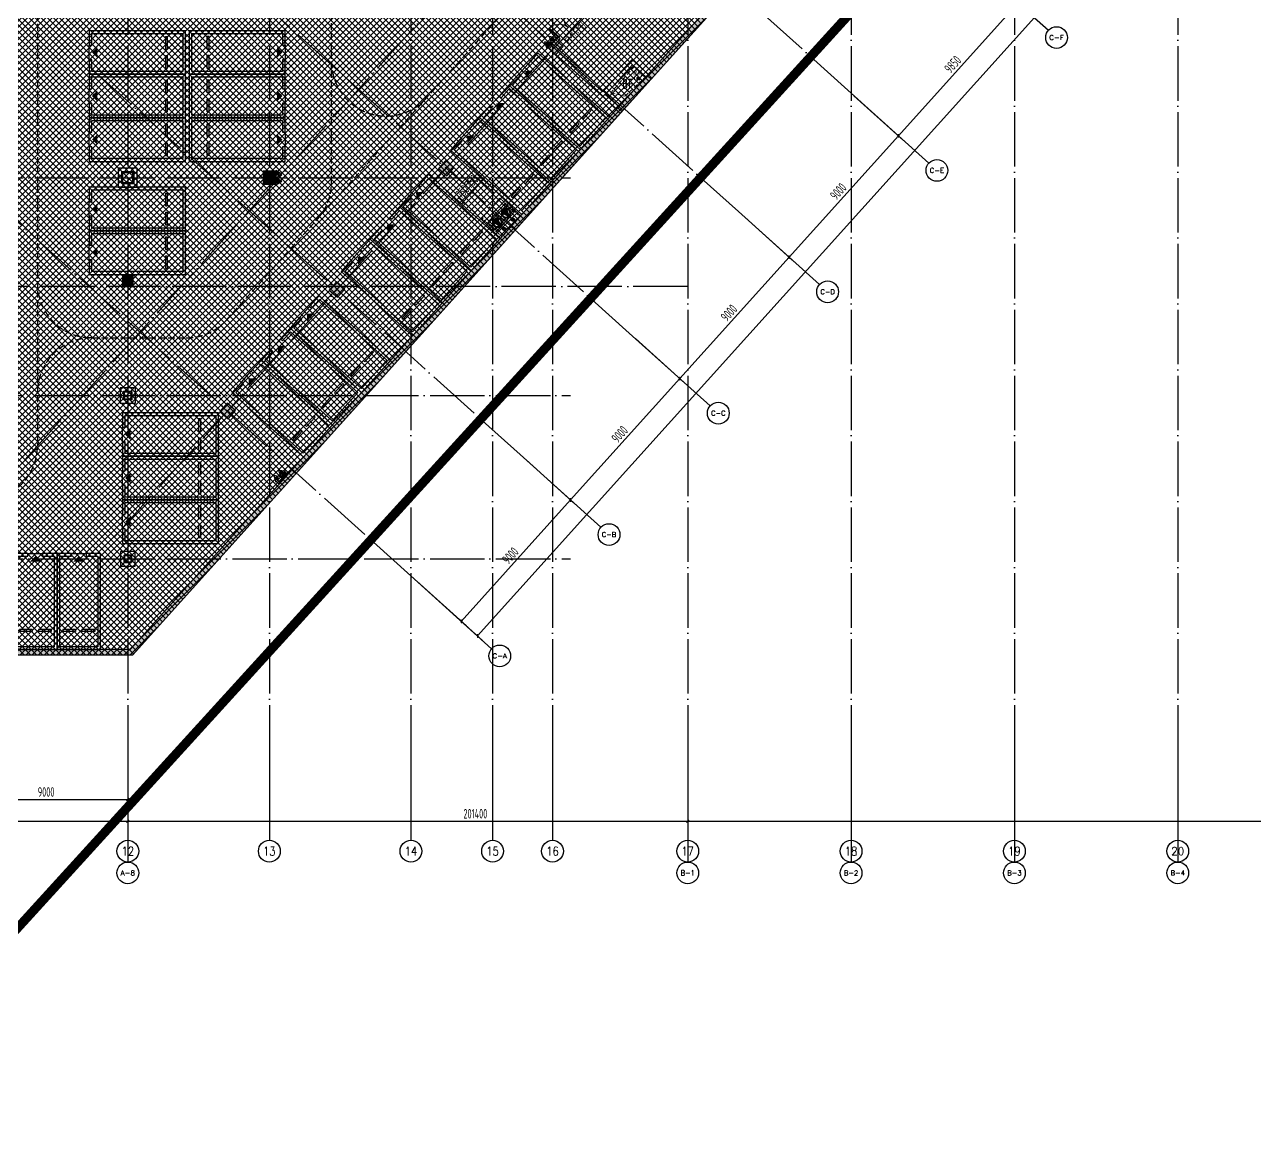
# Model space of a CAD drawing. Extents: x -473190 to 2138458, y -81875 to 2633646.
# Drawn here: x -1384 to 66375, y -78178 to -16754 of the extents above; entities that cross this region are included whole.
import ezdxf
from ezdxf.enums import TextEntityAlignment as Align

# ---------------------------------------------------------------- set-up
doc = ezdxf.new("R2010")
doc.units = 0
doc.header["$LTSCALE"] = 1000
for name, pattern in [('__DASH', [0.35, 0.25, -0.1]), ('ACAD_ISO05W100', [34, 24, -3, 0.5, -3, 0.5, -3]), ('DASH', [0.35, 0.25, -0.1]), ('DOTE', [2.42, 2, -0.2, 0.02, -0.2]), ('排水', [1.1, 1, -0.1])]:
    doc.linetypes.add(name, pattern=pattern)
for name, color, linetype in [('00-停车位', 67, 'Continuous'), ('A-COLUMN', 2, 'Continuous'), ('A-REDLINE', 1, 'ACAD_ISO05W100'), ('A-ROOM_NAME', 23, 'Continuous'), ('A-WALL', 2, 'Continuous'), ('AXIS', 3, 'Continuous'), ('AXIS_TEXT', 7, 'Continuous'), ('DOOR_FIRE', 4, 'Continuous'), ('DOOR_FIRE_TEXT', 7, 'Continuous'), ('DOTE', 1, 'DOTE'), ('PUB_DIM', 3, 'Continuous'), ('PUB_HATCH', 8, 'Continuous'), ('SPACE', 7, 'Continuous'), ('W-EQUIP_消火栓', 7, 'Continuous'), ('W-EQUIP_灭火器', 7, 'Continuous'), ('排水', 4, 'Continuous'), ('索引线', 252, 'Continuous'), ('车行线', 4, 'Continuous'), ('集水坑', 4, 'Continuous'), ('雨棚投影', 147, 'Continuous')]:
    doc.layers.add(name, color=color, linetype=linetype)
for name, color, linetype, lineweight in [('GPS-污水', 2, '排水', 40), ('HOLE', 52, 'Continuous', 15), ('钢柱', 51, 'Continuous', 35)]:
    doc.layers.add(name, color=color, linetype=linetype, lineweight=lineweight)
doc.styles.add('8B2_01', font='simhei.ttf', dxfattribs={"width": 0.8})
doc.styles.add('_TCH_AXIS', font='COMPLEX', dxfattribs={"bigfont": 'GBCBIG'})
doc.styles.add('_TCH_DIM_T3', font='tssdeng.shx', dxfattribs={"width": 0.564706, "bigfont": '@@@tssdchn.shx'})
doc.styles.add('_TCH_SPACE', font='SIMPLEX', dxfattribs={"height": 5, "bigfont": 'GBCBIG'})
doc.styles.add('_TCH_WINDOW', font='tssdeng.shx', dxfattribs={"width": 0.8, "height": 3.5, "bigfont": 'tssdchn.shx'})
doc.styles.add('COMPLEX', font='COMPLEX.shx', dxfattribs={"width": 0.65})
doc.styles.get("Standard").update_dxf_attribs({"font": 'gbenor.shx', "bigfont": 'gbcbig.shx'})
doc.dimstyles.new('_TCH_ARCH&&150', dxfattribs={"dimtxt": 525, "dimasz": 150, "dimexe": 375, "dimexo": 450, "dimgap": 150, "dimtad": 1, "dimdec": 0, "dimzin": 0, "dimdsep": 46, "dimtxsty": '_TCH_DIM_T3', "dimblk": 'ARCHTICK', "dimcen": 0.09, "dimclrt": 7, "dimazin": 2, "dimtfac": 1, "dimtdec": 0, "dimtix": 1, "dimtmove": 2, "dimatfit": 3, "dimfxl": 0, "dimtolj": 1, "dimtzin": 0, "dimarcsym": 0})

# ---------------------------------------------------------------- blocks, each defined once
blk = doc.blocks.new('车位2400x5300')
at = {"layer": '00-停车位', "color": 251}
for p, q in [((-875, -1000), (-175, -1000)), ((-875, -1100), (-875, -1000)), ((-875, -1100), (-175, -1100)), ((-175, -1100), (-175, -1000)), ((175, -1000), (875, -1000)), ((175, -1100), (175, -1000)), ((175, -1100), (875, -1100)), ((875, -1100), (875, -1000)), ((400, -5300), (-400, -5300))]:
    blk.add_line(p, q, dxfattribs=at)
blk.add_lwpolyline([(400, -5150), (400, -5300), (1200, -5300), (1200, 0), (-1200, 0), (-1200, -5300), (-400, -5300), (-400, -5150), (-1050, -5150), (-1050, -150), (1050, -150), (1050, -5150), (400, -5150)], dxfattribs=at)
blk.add_lwpolyline([(0, -5150, 0, 600, 0), (0, -4850, 600, 600, 0)], format="xyseb", dxfattribs=at)
blk = doc.blocks.new('A$C796A13F6')
at = {"layer": '车行线', "linetype": '__DASH', "ltscale": 1.5}
blk.add_lwpolyline([(-53075, -184056), (-53075, -3000)], dxfattribs=at)
for points in [[(-66275, -192613), (-61078, -192613, 0.212557), (-58849, -191620), (-37421, -167821, 0.185339), (-36650, -165814), (-36650, -73088)], [(-69275, -122288), (-69275, -198550, -0.414214), (-72275, -201550), (-98700, -201550)], [(-53075, -177392), (-53075, -177392, 0.687281), (-47846, -179399), (-47846, -179399)], [(-53075, -184056), (-53075, -184056, -0.185339), (-53846, -186063), (-53846, -186063)], [(-66275, -192613, -0.414214), (-69275, -189613)], [(-66275, -192613, 0.414214), (-69275, -195613)]]:
    blk.add_lwpolyline(points, format="xyb", dxfattribs=at)
blk = doc.blocks.new('$SB01_1')
h = blk.add_hatch(color=256)
h.dxf.hatch_style = 1
h.paths.add_polyline_path([(-0.38, -0.32), (0.5, 0), (-0.38, 0.32)])
h.paths.add_polyline_path([(0, 0), (0, 0), (0, 0), (0, 0)], flags=24)
h.paths.add_polyline_path([(0, 0), (0, 0), (0, 0), (0, 0)], flags=24)
h.paths.add_polyline_path([(0, 0), (0, 0), (0, 0), (0, 0)], flags=24)
for p, q in [((0.5, 0), (-0.38, 0.32)), ((-0.38, 0.32), (-0.38, -0.32)), ((0.5, 0), (-0.38, -0.32))]:
    blk.add_line(p, q)
blk.add_circle((0, 0), 0.5)
at = {"flags": 1}
for tag in ['UNIT', 'WHAT', 'SPEC']:
    blk.add_attdef(tag, (0, 0), '', height=0.001, dxfattribs=at)
blk = doc.blocks.new('人防集水坑')
at = {"layer": 'GPS-污水', "linetype": '排水'}
for p, q in [((307486, 701151), (307284, 701151)), ((307486, 700451), (307284, 700451))]:
    blk.add_line(p, q, dxfattribs=at)
for centre in [(307561, 701151), (307561, 700451)]:
    blk.add_circle(centre, 75, dxfattribs=at)
at = {"layer": '集水坑', "linetype": 'DASH', "ltscale": 0.5}
blk.add_lwpolyline([(306241, 700051), (306241, 701551), (307741, 701551), (307741, 700051)], close=True, dxfattribs=at)
at = {"layer": '集水坑', "linetype": 'Continuous', "ltscale": 0.5}
for points in [[(306641, 701501), (306641, 700801), (307341, 700801), (307341, 701501)], [(306641, 700801), (306641, 700101), (307341, 700101), (307341, 700801)]]:
    blk.add_lwpolyline(points, close=True, dxfattribs=at)
at = {"layer": '集水坑', "linetype": 'DASH', "ltscale": 0.5}
for points in [[(307341, 700801), (307237, 701397), (306641, 701501)], [(307347, 700101), (307243, 700697), (306647, 700801)]]:
    blk.add_lwpolyline(points, dxfattribs=at)
at = {"layer": 'GPS-污水', "linetype": '排水', "xscale": -480.0000000000002, "yscale": 480.0000000000002, "zscale": 480.0000000000002, "rotation": 176.2535374729293}
for p in [(307045, 701164, 0), (307045, 700464, 0)]:
    blk.add_blockref('$SB01_1', p, dxfattribs=at)
blk = doc.blocks.new('_ArchTick')
at = {"color": 0, "linetype": 'ByBlock', "const_width": 0.4}
blk.add_lwpolyline([(-0.5, -0.5), (0.5, 0.5)], dxfattribs=at)
blk = doc.blocks.new('*D5277')
at = {"layer": 'Defpoints', "color": 0, "transparency": 16777216}
for p in [(113273, -212637), (113783, -214106), (114285, -213548)]:
    blk.add_point(p, dxfattribs=at)
at = {"layer": 'PUB_DIM', "color": 0, "lineweight": -2, "transparency": 16777216}
for p, q in [((112771, -213194), (113273, -212637)), ((113951, -213247), (112995, -212386)), ((113273, -212637), (113374, -212525)), ((113449, -213804), (112493, -212943)), ((112771, -213194), (112671, -213306))]:
    blk.add_line(p, q, dxfattribs=at)
at = {"layer": 'PUB_DIM', "color": 0, "lineweight": -2, "transparency": 16777216, "xscale": 150, "yscale": 150, "zscale": 150}
for p, rotation in [((113273, -212637), 227.999999990804), ((112771, -213194), 47.99999999080407)]:
    blk.add_blockref('_ArchTick', p, dxfattribs=dict(at, rotation=rotation))
at = {"layer": 'PUB_DIM', "color": 7, "transparency": 16777216, "insert": (112716, -212640), "char_height": 525, "attachment_point": 5, "rotation": 48, "style": '_TCH_DIM_T3'}
blk.add_mtext('\\A1;750', dxfattribs=at)
blk = doc.blocks.new('*D5278')
at = {"layer": 'Defpoints', "color": 0, "transparency": 16777216}
for p in [(112771, -213194), (113783, -214106), (113282, -214663)]:
    blk.add_point(p, dxfattribs=at)
at = {"layer": 'PUB_DIM', "color": 0, "lineweight": -2, "transparency": 16777216}
for p, q in [((112270, -213752), (112771, -213194)), ((113449, -213804), (112493, -212943)), ((112771, -213194), (112872, -213083)), ((112947, -214362), (111991, -213501)), ((112270, -213752), (112169, -213863))]:
    blk.add_line(p, q, dxfattribs=at)
at = {"layer": 'PUB_DIM', "color": 0, "lineweight": -2, "transparency": 16777216, "xscale": 150, "yscale": 150, "zscale": 150}
for p, rotation in [((112771, -213194), 227.9999999908029), ((112270, -213752), 47.99999999080295)]:
    blk.add_blockref('_ArchTick', p, dxfattribs=dict(at, rotation=rotation))
at = {"layer": 'PUB_DIM', "color": 7, "transparency": 16777216, "insert": (112214, -213197), "char_height": 525, "attachment_point": 5, "rotation": 48, "style": '_TCH_DIM_T3'}
blk.add_mtext('\\A1;750', dxfattribs=at)
blk = doc.blocks.new('A$C00330F2E')
at = {"layer": 'A-COLUMN'}
for p, q in [((58975, -179800), (57925, -179800)), ((57925, -179800), (57925, -180850)), ((58975, -180850), (58975, -179800)), ((57925, -180850), (58975, -180850)), ((58875, -191900), (58025, -191900)), ((58025, -191900), (58025, -192750)), ((58875, -192750), (58875, -191900)), ((58025, -192750), (58875, -192750)), ((58850, -200925), (58050, -200925)), ((58050, -200925), (58050, -201725)), ((58850, -201725), (58850, -200925)), ((58050, -201725), (58850, -201725))]:
    blk.add_line(p, q, dxfattribs=at)
at = {"layer": '钢柱', "color": 4, "lineweight": 35}
for points in [[(58775, -180000), (58125, -180000), (58125, -180650), (58775, -180650)], [(58735, -180610), (58165, -180610), (58165, -180040), (58735, -180040)], [(58675, -192100), (58225, -192100), (58225, -192550), (58675, -192550)], [(58645, -192520), (58255, -192520), (58255, -192130), (58645, -192130)], [(58650, -201125), (58250, -201125), (58250, -201525), (58650, -201525)], [(58630, -201505), (58270, -201505), (58270, -201145), (58630, -201145)]]:
    blk.add_lwpolyline(points, close=True, dxfattribs=at)
blk = doc.blocks.new('_AXISO')
blk.add_circle((0, 0), 0.5)
at = {"layer": 'AXIS_TEXT', "style": 'COMPLEX', "width": 1.041667}
blk.add_attdef('A', text='', height=0.56, dxfattribs=at).set_placement((-0.25, -0.28), (0.25, -0.28), align=Align.FIT)
blk = doc.blocks.new('*D5364')
at = {"layer": 'AXIS', "color": 0, "lineweight": -2, "transparency": 16777216}
for p, q in [((-251940, -214215), (-251940, -219090)), ((-198340, -214215), (-198340, -219090)), ((-251940, -218715), (-198340, -218715))]:
    blk.add_line(p, q, dxfattribs=at)
at = {"layer": 'Defpoints', "color": 0, "transparency": 16777216}
for p in [(-251940, -213765), (-198340, -213765), (-198340, -218715)]:
    blk.add_point(p, dxfattribs=at)
at = {"layer": 'AXIS', "color": 0, "lineweight": -2, "transparency": 16777216, "xscale": 150, "yscale": 150, "zscale": 150, "rotation": 180}
blk.add_blockref('_ArchTick', (-251940, -218715), dxfattribs=at)
at = {"layer": 'AXIS', "color": 0, "lineweight": -2, "transparency": 16777216, "xscale": 150, "yscale": 150, "zscale": 150}
blk.add_blockref('_ArchTick', (-198340, -218715), dxfattribs=at)
at = {"layer": 'AXIS', "color": 7, "transparency": 16777216, "insert": (-225140, -218303), "char_height": 525, "attachment_point": 5, "style": '_TCH_DIM_T3'}
blk.add_mtext('\\A1;53600', dxfattribs=at)
blk = doc.blocks.new('*D5375')
at = {"layer": 'AXIS', "color": 0, "lineweight": -2, "transparency": 16777216}
for p, q in [((-207340, -214215), (-207340, -217890)), ((-198340, -214215), (-198340, -217890)), ((-207340, -217515), (-198340, -217515))]:
    blk.add_line(p, q, dxfattribs=at)
at = {"layer": 'Defpoints', "color": 0, "transparency": 16777216}
for p in [(-207340, -213765), (-198340, -213765), (-198340, -217515)]:
    blk.add_point(p, dxfattribs=at)
at = {"layer": 'AXIS', "color": 0, "lineweight": -2, "transparency": 16777216, "xscale": 150, "yscale": 150, "zscale": 150, "rotation": 180}
blk.add_blockref('_ArchTick', (-207340, -217515), dxfattribs=at)
at = {"layer": 'AXIS', "color": 0, "lineweight": -2, "transparency": 16777216, "xscale": 150, "yscale": 150, "zscale": 150}
blk.add_blockref('_ArchTick', (-198340, -217515), dxfattribs=at)
at = {"layer": 'AXIS', "color": 7, "transparency": 16777216, "insert": (-202840, -217103), "char_height": 525, "attachment_point": 5, "style": '_TCH_DIM_T3'}
blk.add_mtext('\\A1;9000', dxfattribs=at)
blk = doc.blocks.new('*D5388')
at = {"layer": 'AXIS', "color": 0, "lineweight": -2, "transparency": 16777216}
for p, q in [((-167490, -214215), (-167490, -219090)), ((-78490, -214215), (-78490, -219090)), ((-167490, -218715), (-78490, -218715))]:
    blk.add_line(p, q, dxfattribs=at)
at = {"layer": 'Defpoints', "color": 0, "transparency": 16777216}
for p in [(-167490, -213765), (-78490, -213765), (-78490, -218715)]:
    blk.add_point(p, dxfattribs=at)
at = {"layer": 'AXIS', "color": 0, "lineweight": -2, "transparency": 16777216, "xscale": 150, "yscale": 150, "zscale": 150, "rotation": 180}
blk.add_blockref('_ArchTick', (-167490, -218715), dxfattribs=at)
at = {"layer": 'AXIS', "color": 0, "lineweight": -2, "transparency": 16777216, "xscale": 150, "yscale": 150, "zscale": 150}
blk.add_blockref('_ArchTick', (-78490, -218715), dxfattribs=at)
at = {"layer": 'AXIS', "color": 7, "transparency": 16777216, "insert": (-122990, -218303), "char_height": 525, "attachment_point": 5, "style": '_TCH_DIM_T3'}
blk.add_mtext('\\A1;89000', dxfattribs=at)
blk = doc.blocks.new('*D5408')
at = {"layer": 'AXIS', "color": 0, "lineweight": -2, "transparency": 16777216}
for p, q in [((-279890, -214215), (-279890, -219090)), ((-78490, -214215), (-78490, -219090)), ((-279890, -218715), (-78490, -218715))]:
    blk.add_line(p, q, dxfattribs=at)
at = {"layer": 'Defpoints', "color": 0, "transparency": 16777216}
for p in [(-279890, -213765), (-78490, -213765), (-78490, -218715)]:
    blk.add_point(p, dxfattribs=at)
at = {"layer": 'AXIS', "color": 0, "lineweight": -2, "transparency": 16777216, "xscale": 150, "yscale": 150, "zscale": 150, "rotation": 180}
blk.add_blockref('_ArchTick', (-279890, -218715), dxfattribs=at)
at = {"layer": 'AXIS', "color": 0, "lineweight": -2, "transparency": 16777216, "xscale": 150, "yscale": 150, "zscale": 150}
blk.add_blockref('_ArchTick', (-78490, -218715), dxfattribs=at)
at = {"layer": 'AXIS', "color": 7, "transparency": 16777216, "insert": (-179190, -218303), "char_height": 525, "attachment_point": 5, "style": '_TCH_DIM_T3'}
blk.add_mtext('\\A1;201400', dxfattribs=at)
blk = doc.blocks.new('*D5435')
at = {"layer": 'AXIS', "color": 0, "lineweight": -2, "transparency": 16777216}
for p, q in [((-92922, -106099), (-89299, -109361)), ((-179074, -208505), (-89577, -109110)), ((-182418, -205494), (-178795, -208756))]:
    blk.add_line(p, q, dxfattribs=at)
at = {"layer": 'Defpoints', "color": 0, "transparency": 16777216}
for p in [(-93256, -105798), (-89577, -109110), (-182752, -205193)]:
    blk.add_point(p, dxfattribs=at)
at = {"layer": 'AXIS', "color": 0, "lineweight": -2, "transparency": 16777216, "xscale": 150, "yscale": 150, "zscale": 150}
for p, rotation in [((-89577, -109110), 47.99999999999579), ((-179074, -208505), 227.9999999999958)]:
    blk.add_blockref('_ArchTick', p, dxfattribs=dict(at, rotation=rotation))
at = {"layer": 'AXIS', "color": 7, "transparency": 16777216, "insert": (-134632, -158532), "char_height": 525, "attachment_point": 5, "rotation": 48, "style": '_TCH_DIM_T3'}
blk.add_mtext('\\A1;133750', dxfattribs=at)
blk = doc.blocks.new('*D5436')
at = {"layer": 'AXIS', "color": 0, "lineweight": -2, "transparency": 16777216}
for p, q in [((-176396, -198806), (-173665, -201265)), ((-179965, -207702), (-173943, -201014)), ((-182418, -205494), (-179687, -207953))]:
    blk.add_line(p, q, dxfattribs=at)
at = {"layer": 'Defpoints', "color": 0, "transparency": 16777216}
for p in [(-176730, -198505), (-173943, -201014), (-182752, -205193)]:
    blk.add_point(p, dxfattribs=at)
at = {"layer": 'AXIS', "color": 0, "lineweight": -2, "transparency": 16777216, "xscale": 150, "yscale": 150, "zscale": 150}
for p, rotation in [((-173943, -201014), 47.99999999999573), ((-179965, -207702), 227.9999999999958)]:
    blk.add_blockref('_ArchTick', p, dxfattribs=dict(at, rotation=rotation))
at = {"layer": 'AXIS', "color": 7, "transparency": 16777216, "insert": (-177261, -204082), "char_height": 525, "attachment_point": 5, "rotation": 48, "style": '_TCH_DIM_T3'}
blk.add_mtext('\\A1;9000', dxfattribs=at)
blk = doc.blocks.new('*D5437')
at = {"layer": 'AXIS', "color": 0, "lineweight": -2, "transparency": 16777216}
for p, q in [((-170373, -192118), (-167642, -194577)), ((-173943, -201014), (-167921, -194326)), ((-176396, -198806), (-173665, -201265))]:
    blk.add_line(p, q, dxfattribs=at)
at = {"layer": 'Defpoints', "color": 0, "transparency": 16777216}
for p in [(-170708, -191817), (-167921, -194326), (-176730, -198505)]:
    blk.add_point(p, dxfattribs=at)
at = {"layer": 'AXIS', "color": 0, "lineweight": -2, "transparency": 16777216, "xscale": 150, "yscale": 150, "zscale": 150}
for p, rotation in [((-167921, -194326), 47.99999999999585), ((-173943, -201014), 227.9999999999959)]:
    blk.add_blockref('_ArchTick', p, dxfattribs=dict(at, rotation=rotation))
at = {"layer": 'AXIS', "color": 7, "transparency": 16777216, "insert": (-171239, -197394), "char_height": 525, "attachment_point": 5, "rotation": 48, "style": '_TCH_DIM_T3'}
blk.add_mtext('\\A1;9000', dxfattribs=at)
blk = doc.blocks.new('*D5438')
at = {"layer": 'AXIS', "color": 0, "lineweight": -2, "transparency": 16777216}
for p, q in [((-164351, -185429), (-161620, -187888)), ((-167921, -194326), (-161899, -187638)), ((-170373, -192118), (-167642, -194577))]:
    blk.add_line(p, q, dxfattribs=at)
at = {"layer": 'Defpoints', "color": 0, "transparency": 16777216}
for p in [(-164686, -185128), (-161899, -187638), (-170708, -191817)]:
    blk.add_point(p, dxfattribs=at)
at = {"layer": 'AXIS', "color": 0, "lineweight": -2, "transparency": 16777216, "xscale": 150, "yscale": 150, "zscale": 150}
for p, rotation in [((-161899, -187638), 47.99999999999576), ((-167921, -194326), 227.9999999999958)]:
    blk.add_blockref('_ArchTick', p, dxfattribs=dict(at, rotation=rotation))
at = {"layer": 'AXIS', "color": 7, "transparency": 16777216, "insert": (-165217, -190706), "char_height": 525, "attachment_point": 5, "rotation": 48, "style": '_TCH_DIM_T3'}
blk.add_mtext('\\A1;9000', dxfattribs=at)
blk = doc.blocks.new('*D5439')
at = {"layer": 'AXIS', "color": 0, "lineweight": -2, "transparency": 16777216}
for p, q in [((-158329, -178741), (-155598, -181200)), ((-161899, -187638), (-155877, -180949)), ((-164351, -185429), (-161620, -187888))]:
    blk.add_line(p, q, dxfattribs=at)
at = {"layer": 'Defpoints', "color": 0, "transparency": 16777216}
for p in [(-158664, -178440), (-155877, -180949), (-164686, -185128)]:
    blk.add_point(p, dxfattribs=at)
at = {"layer": 'AXIS', "color": 0, "lineweight": -2, "transparency": 16777216, "xscale": 150, "yscale": 150, "zscale": 150}
for p, rotation in [((-155877, -180949), 47.99999999999585), ((-161899, -187638), 227.9999999999959)]:
    blk.add_blockref('_ArchTick', p, dxfattribs=dict(at, rotation=rotation))
at = {"layer": 'AXIS', "color": 7, "transparency": 16777216, "insert": (-159194, -184017), "char_height": 525, "attachment_point": 5, "rotation": 48, "style": '_TCH_DIM_T3'}
blk.add_mtext('\\A1;9000', dxfattribs=at)
blk = doc.blocks.new('*D5440')
at = {"layer": 'AXIS', "color": 0, "lineweight": -2, "transparency": 16777216}
for p, q in [((-151738, -171421), (-149007, -173880)), ((-155877, -180949), (-149286, -173629)), ((-158329, -178741), (-155598, -181200))]:
    blk.add_line(p, q, dxfattribs=at)
at = {"layer": 'Defpoints', "color": 0, "transparency": 16777216}
for p in [(-152073, -171120), (-149286, -173629), (-158664, -178440)]:
    blk.add_point(p, dxfattribs=at)
at = {"layer": 'AXIS', "color": 0, "lineweight": -2, "transparency": 16777216, "xscale": 150, "yscale": 150, "zscale": 150}
for p, rotation in [((-149286, -173629), 47.99999999999579), ((-155877, -180949), 227.9999999999958)]:
    blk.add_blockref('_ArchTick', p, dxfattribs=dict(at, rotation=rotation))
at = {"layer": 'AXIS', "color": 7, "transparency": 16777216, "insert": (-152888, -177013), "char_height": 525, "attachment_point": 5, "rotation": 48, "style": '_TCH_DIM_T3'}
blk.add_mtext('\\A1;9850', dxfattribs=at)
blk = doc.blocks.new('$TwtSys$00000434')
for p, q in [((-0.5, 0.5), (-0.5, -0.5)), ((-0.5, -0.5), (0.5, 0.5)), ((0.5, 0.5), (-0.5, 0.5)), ((0.5, -0.5), (0.5, 0.5)), ((-0.5, -0.5), (0.5, -0.5))]:
    blk.add_line(p, q)
blk.add_solid([(0.5, -0.5), (0.5, 0.5), (-0.5, -0.5)])
blk = doc.blocks.new('$TwtSys$00000546')
h = blk.add_hatch()
h.set_pattern_fill('ANSI31', color=256, scale=200, style=0)
h.set_pattern_definition([(45, (-38543.802, -6670.83), (-17.67767, 17.67767), [])])
h.paths.add_polyline_path([(-65, 174), (65, 174), (65, 44), (-65, 44)])
for points in [[(0, 344), (-198, 0), (198, 0)], [(-65, 174), (65, 174), (65, 44), (-65, 44)]]:
    blk.add_lwpolyline(points, close=True)
blk = doc.blocks.new('_FZH')
blk.add_lwpolyline([(-0.5, -0.5), (0.5, -0.5), (0.5, 0.5), (-0.5, 0.5)], close=True)
at = {"layer": 'PUB_HATCH'}
blk.add_solid([(-0.5, -0.5), (0.5, -0.5), (-0.5, 0.5), (0.5, 0.5)], dxfattribs=at)
blk = doc.blocks.new('zzzzzzzzzzzzzzzz')
at = {"layer": 'PUB_HATCH'}
for points in [[(19639, -344924), (19416, -344723), (15000, -349628), (15223, -349829)], [(15223, -349829), (15000, -349628), (13394, -351412), (13617, -351612)], [(13617, -351612), (13394, -351412), (-13482, -381260), (-13348, -381560)], [(-13348, -381560), (-13482, -381260), (-45209, -381260), (-45209, -381560)]]:
    blk.add_hatch(color=256, dxfattribs=at).paths.add_polyline_path(points)
at = {"layer": 'A-WALL'}
for p, q in [((19416, -344723), (15000, -349628)), ((19639, -344924), (15223, -349829)), ((15000, -349628), (13394, -351412)), ((15223, -349829), (15000, -349628)), ((15223, -349829), (13617, -351612)), ((13394, -351412), (-13482, -381260)), ((13617, -351612), (-13348, -381560)), ((13617, -351612), (13394, -351412)), ((-13482, -381260), (-45209, -381260)), ((-13348, -381560), (-45209, -381560))]:
    blk.add_line(p, q, dxfattribs=at)
blk.add_blockref('A$C00330F2E', (-72059, -174935))
at = {"layer": 'A-COLUMN'}
for p, xscale, yscale, zscale, rotation in [((9961, -348051), 600.0000000000256, 600.0000000000256, 600.0000000000256, 47.99999999999824), ((3939, -354740), 600.0000000000256, 600.0000000000256, 600.0000000000256, 47.99999999999824), ((-5809, -355260), 700, 700, 700, 90), ((-13609, -360960), 600, 600, 600, 90), ((-2083, -361428), 600.0000000000305, 600.0000000000305, 600.0000000000305, 47.99999999999772), ((-8106, -368116), 600.0000000000256, 600.0000000000256, 600.0000000000256, 47.99999999999824)]:
    blk.add_blockref('_FZH', p, dxfattribs=dict(at, xscale=xscale, yscale=yscale, zscale=zscale, rotation=rotation))
blk = doc.blocks.new('A$C11751E51')
at = {"layer": 'HOLE', "linetype": 'DASH'}
for points in [[(-35194.8, -49250.2), (-33789.6, -47689.6), (-34421.3, -47120.9), (-35726.1, -48570), (-35094.5, -49138.8)], [(-35726.1, -48570), (-34942.5, -48757.3), (-33789.6, -47689.6)]]:
    blk.add_lwpolyline(points, dxfattribs=at)
at = {"layer": 'SPACE', "style": '_TCH_SPACE'}
blk.add_text('房间', height=241.13, dxfattribs=at).set_placement((-34481.6, -47615.5))
at = {"layer": 'SPACE', "style": '_TCH_SPACE', "width": 0.705882}
blk.add_text('1.66', height=148.75, dxfattribs=at).set_placement((-34476.2, -47864.9))
blk = doc.blocks.new('ADFASDF')
h = blk.add_hatch()
h.set_pattern_fill('ANSI37', color=8, scale=150)
h.set_pattern_definition([(45, (0, 0), (-168.3798, 168.3798), []), (135, (0, 0), (-168.3798, -168.3798), [])])
h.paths.add_polyline_path([(521397, 239186), (521397, 224886), (539697, 224886), (539697, 169261), (524947, 169261), (524947, 171211), (527822, 171211), (527922, 176611), (501318, 176611), (501125, 109884), (530547, 109887), (530547, 107449), (538188, 100503), (536147, 98236), (540086, 94690), (517812, 69953), (517812, 59790), (482108, 20136), (405247, 20136), (405247, 26086), (391997, 40436), (391997, 64736), (399997, 64738), (399997, 239186), (409022, 239186)])
blk.add_lwpolyline([(501318, 176611), (501125, 109884), (530547, 109887), (530547, 107449), (538188, 100503), (536147, 98236), (540086, 94690), (517812, 69953), (517812, 59790), (482108, 20136), (405247, 20136), (405247, 26086), (391997, 40436), (391997, 64736), (399997, 64738), (399997, 239186)])
blk = doc.blocks.new('$DorLib2D$00000002')
for p, q in [((-0.5, 0), (-0.5, 0.4875)), ((-0.475, 0.4875), (-0.5, 0.4875)), ((-0.475, 0), (-0.475, 0.4875)), ((0.475, 0), (0.475, 0.4875)), ((0.475, 0.4875), (0.5, 0.4875)), ((0.5, 0), (0.5, 0.4875)), ((-0.5, 0), (-0.475, 0)), ((0.5, 0), (0.475, 0))]:
    blk.add_line(p, q)
at = {"lineweight": 13}
for centre, start, end in [((-0.4875, 0), 0, 88.53072), ((0.4875, 0), 91.46928, 180)]:
    blk.add_arc(centre, 0.4875, start, end, dxfattribs=at)
blk = doc.blocks.new('A$C3672542B')
at = {"layer": '排水', "color": 3, "linetype": 'DASH'}
for points in [[(114193.5, -211796.2, 0, 0, 0), (114246.2, -212801.6, 160, 0, 0), (114277.6, -213400.8, 0, 0, 0)], [(111529.7, -214754.7, 0, 0, 0), (112535, -214702, 160, 0, 0), (113134.2, -214670.6, 0, 0, 0)]]:
    blk.add_lwpolyline(points, format="xyseb", dxfattribs=at)
at = {"layer": '集水坑', "linetype": 'Continuous', "rotation": 317.9999999908049}
blk.add_blockref('人防集水坑', (-582725.2, -529986.7), dxfattribs=at)
at = {"layer": 'PUB_DIM'}
for p1, p2, picture, middle in [((113783.5, -214105.5), (114285.3, -213548.2), '*D5277', (112715.8, -212639.6)), ((113281.6, -214662.9), (113783.5, -214105.5), '*D5278', (112214, -213197))]:
    dim = blk.add_aligned_dim(p1=p1, p2=p2, distance=1361.8, dimstyle='_TCH_ARCH&&150', dxfattribs=at)
    dim.commit()
    dim.dimension.update_dxf_attribs({"geometry": picture, "text_midpoint": middle})
blk = doc.blocks.new('A$C4F5A101F')
at = {"layer": 'AXIS'}
for p, q in [((-152072.6, -171120.1), (-147613.7, -175134.8)), ((-158663.5, -178440), (-154204.6, -182454.8)), ((-164685.7, -185128.3), (-160226.8, -189143.1)), ((-170707.9, -191816.6), (-166249, -195831.4)), ((-176730, -198504.9), (-172271.2, -202519.7)), ((-182752.2, -205193.2), (-178293.3, -209208)), ((-198339.7, -213765.2), (-198339.7, -220965.2)), ((-198339.7, -213765.2), (-198339.7, -219765.2)), ((-190539.7, -213765.2), (-190539.7, -219765.2)), ((-182739.7, -213765.2), (-182739.7, -219765.2)), ((-178239.7, -213765.2), (-178239.7, -219765.2)), ((-174939.7, -213765.2), (-174939.7, -219765.2)), ((-167489.7, -213765.2), (-167489.7, -220965.2)), ((-167489.7, -213765.2), (-167489.7, -219765.2)), ((-158489.7, -213765.2), (-158489.7, -220965.2)), ((-158489.7, -213765.2), (-158489.7, -219765.2)), ((-149489.7, -213765.2), (-149489.7, -220965.2)), ((-149489.7, -213765.2), (-149489.7, -219765.2)), ((-140489.7, -213765.2), (-140489.7, -220965.2)), ((-140489.7, -213765.2), (-140489.7, -219765.2))]:
    blk.add_line(p, q, dxfattribs=at)
at = {"layer": 'DOTE', "color": 16, "linetype": 'DOTE', "ltscale": 1.5}
for p, q in [((-198339.7, 16373.7), (-198339.7, -213765.2)), ((-167489.7, 16373.7), (-167489.7, -213765.2)), ((-158489.7, 16373.7), (-158489.7, -213765.2)), ((-149489.7, 16373.7), (-149489.7, -213765.2)), ((-140489.7, 16373.7), (-140489.7, -213765.2)), ((-297848.4, -183257.4), (-173939.7, -183257.4)), ((-297848.4, -195257.4), (-173939.7, -195257.4)), ((-297848.4, -204257.4), (-173939.7, -204257.4))]:
    blk.add_line(p, q, dxfattribs=at)
at = {"layer": 'DOTE', "color": 127, "linetype": 'DOTE', "ltscale": 1.5}
for p, q in [((-190539.7, 16373.7), (-190539.7, -213765.2)), ((-182739.7, 16373.7), (-182739.7, -213765.2)), ((-178239.7, 16373.7), (-178239.7, -213765.2)), ((-174939.7, 16373.7), (-174939.7, -213765.2)), ((-204013.3, -198812), (-71274.2, -51390.3)), ((-199059.6, -203024.4), (-66443.7, -55739.6)), ((-182302.7, -157155.2), (-158663.5, -178440)), ((-188324.8, -163843.5), (-164685.7, -185128.3)), ((-194347, -170531.8), (-170707.9, -191816.6)), ((-200369.2, -177220.2), (-176730, -198504.9)), ((-206391.4, -183908.5), (-182752.2, -205193.2)), ((-167489.7, -189257.4), (-297848.4, -189257.4))]:
    blk.add_line(p, q, dxfattribs=at)
at = {"layer": 'AXIS'}
ref = blk.add_blockref('_AXISO', (-147167.8, -175536.3), dxfattribs=dict(at, xscale=1200, yscale=1200, zscale=1200))
ref.add_attrib('A', 'C-F', dxfattribs={"layer": 'AXIS_TEXT', "height": 265.63, "style": '_TCH_AXIS'}).set_placement((-147566.3, -175669.1), (-146769.4, -175669.1), align=Align.FIT)
ref = blk.add_blockref('_AXISO', (-153758.8, -182856.3), dxfattribs=dict(at, xscale=1200, yscale=1200, zscale=1200))
ref.add_attrib('A', 'C-E', dxfattribs={"layer": 'AXIS_TEXT', "height": 265.63, "style": '_TCH_AXIS'}).set_placement((-154157.2, -182989.1), (-153360.3, -182989.1), align=Align.FIT)
ref = blk.add_blockref('_AXISO', (-159780.9, -189544.6), dxfattribs=dict(at, xscale=1200, yscale=1200, zscale=1200))
ref.add_attrib('A', 'C-D', dxfattribs={"layer": 'AXIS_TEXT', "height": 261.89, "style": '_TCH_AXIS'}).set_placement((-160180, -189675.5), (-159381.9, -189675.5), align=Align.FIT)
ref = blk.add_blockref('_AXISO', (-165803.1, -196232.9), dxfattribs=dict(at, xscale=1200, yscale=1200, zscale=1200))
ref.add_attrib('A', 'C-C', dxfattribs={"layer": 'AXIS_TEXT', "height": 269.48, "style": '_TCH_AXIS'}).set_placement((-166200.9, -196367.6), (-165405.3, -196367.6), align=Align.FIT)
ref = blk.add_blockref('_AXISO', (-171825.3, -202921.2), dxfattribs=dict(at, xscale=1200, yscale=1200, zscale=1200))
ref.add_attrib('A', 'C-B', dxfattribs={"layer": 'AXIS_TEXT', "height": 261.89, "style": '_TCH_AXIS'}).set_placement((-172224.4, -203052.1), (-171426.2, -203052.1), align=Align.FIT)
ref = blk.add_blockref('_AXISO', (-177847.5, -209609.5), dxfattribs=dict(at, xscale=1200, yscale=1200, zscale=1200))
ref.add_attrib('A', 'C-A', dxfattribs={"layer": 'AXIS_TEXT', "height": 258.24, "style": '_TCH_AXIS'}).set_placement((-178247.1, -209738.6), (-177447.8, -209738.6), align=Align.FIT)
ref = blk.add_blockref('_AXISO', (-198339.7, -220365.2), dxfattribs=dict(at, xscale=1200, yscale=1200, zscale=1200))
ref.add_attrib('A', '12', dxfattribs={"layer": 'AXIS_TEXT', "height": 492.67, "style": '_TCH_AXIS'}).set_placement((-198679.9, -220611.5), (-197999.5, -220611.5), align=Align.FIT)
ref = blk.add_blockref('_AXISO', (-190539.7, -220365.2), dxfattribs=dict(at, xscale=1200, yscale=1200, zscale=1200))
ref.add_attrib('A', '13', dxfattribs={"layer": 'AXIS_TEXT', "height": 492.67, "style": '_TCH_AXIS'}).set_placement((-190879.9, -220611.5), (-190199.5, -220611.5), align=Align.FIT)
ref = blk.add_blockref('_AXISO', (-182739.7, -220365.2), dxfattribs=dict(at, xscale=1200, yscale=1200, zscale=1200))
ref.add_attrib('A', '14', dxfattribs={"layer": 'AXIS_TEXT', "height": 471.11, "style": '_TCH_AXIS'}).set_placement((-183087.4, -220600.7), (-182392, -220600.7), align=Align.FIT)
ref = blk.add_blockref('_AXISO', (-178239.7, -220365.2), dxfattribs=dict(at, xscale=1200, yscale=1200, zscale=1200))
ref.add_attrib('A', '15', dxfattribs={"layer": 'AXIS_TEXT', "height": 492.67, "style": '_TCH_AXIS'}).set_placement((-178579.9, -220611.5), (-177899.5, -220611.5), align=Align.FIT)
ref = blk.add_blockref('_AXISO', (-174939.7, -220365.2), dxfattribs=dict(at, xscale=1200, yscale=1200, zscale=1200))
ref.add_attrib('A', '16', dxfattribs={"layer": 'AXIS_TEXT', "height": 492.67, "style": '_TCH_AXIS'}).set_placement((-175279.9, -220611.5), (-174599.5, -220611.5), align=Align.FIT)
ref = blk.add_blockref('_AXISO', (-167489.7, -220365.2), dxfattribs=dict(at, xscale=1200, yscale=1200, zscale=1200))
ref.add_attrib('A', '17', dxfattribs={"layer": 'AXIS_TEXT', "height": 492.67, "style": '_TCH_AXIS'}).set_placement((-167829.9, -220611.5), (-167149.5, -220611.5), align=Align.FIT)
ref = blk.add_blockref('_AXISO', (-158489.7, -220365.2), dxfattribs=dict(at, xscale=1200, yscale=1200, zscale=1200))
ref.add_attrib('A', '18', dxfattribs={"layer": 'AXIS_TEXT', "height": 492.67, "style": '_TCH_AXIS'}).set_placement((-158829.9, -220611.5), (-158149.5, -220611.5), align=Align.FIT)
ref = blk.add_blockref('_AXISO', (-149489.7, -220365.2), dxfattribs=dict(at, xscale=1200, yscale=1200, zscale=1200))
ref.add_attrib('A', '19', dxfattribs={"layer": 'AXIS_TEXT', "height": 492.67, "style": '_TCH_AXIS'}).set_placement((-149829.9, -220611.5), (-149149.5, -220611.5), align=Align.FIT)
ref = blk.add_blockref('_AXISO', (-140489.7, -220365.2), dxfattribs=dict(at, xscale=1200, yscale=1200, zscale=1200))
ref.add_attrib('A', '20', dxfattribs={"layer": 'AXIS_TEXT', "height": 441.41, "style": '_TCH_AXIS'}).set_placement((-140847, -220585.9), (-140132.4, -220585.9), align=Align.FIT)
ref = blk.add_blockref('_AXISO', (-198339.7, -221565.2), dxfattribs=dict(at, xscale=1200, yscale=1200, zscale=1200))
ref.add_attrib('A', 'A-8', dxfattribs={"layer": 'AXIS_TEXT', "height": 273.43, "style": '_TCH_AXIS'}).set_placement((-198736.8, -221701.9), (-197942.6, -221701.9), align=Align.FIT)
ref = blk.add_blockref('_AXISO', (-167489.7, -221565.2), dxfattribs=dict(at, xscale=1200, yscale=1200, zscale=1200))
ref.add_attrib('A', 'B-1', dxfattribs={"layer": 'AXIS_TEXT', "height": 290.39, "style": '_TCH_AXIS'}).set_placement((-167883.8, -221710.4), (-167095.6, -221710.4), align=Align.FIT)
ref = blk.add_blockref('_AXISO', (-158489.7, -221565.2), dxfattribs=dict(at, xscale=1200, yscale=1200, zscale=1200))
ref.add_attrib('A', 'B-2', dxfattribs={"layer": 'AXIS_TEXT', "height": 269.48, "style": '_TCH_AXIS'}).set_placement((-158887.5, -221699.9), (-158091.9, -221699.9), align=Align.FIT)
ref = blk.add_blockref('_AXISO', (-149489.7, -221565.2), dxfattribs=dict(at, xscale=1200, yscale=1200, zscale=1200))
ref.add_attrib('A', 'B-3', dxfattribs={"layer": 'AXIS_TEXT', "height": 269.48, "style": '_TCH_AXIS'}).set_placement((-149887.5, -221699.9), (-149091.9, -221699.9), align=Align.FIT)
ref = blk.add_blockref('_AXISO', (-140489.7, -221565.2), dxfattribs=dict(at, xscale=1200, yscale=1200, zscale=1200))
ref.add_attrib('A', 'B-4', dxfattribs={"layer": 'AXIS_TEXT', "height": 261.89, "style": '_TCH_AXIS'}).set_placement((-140888.8, -221696.1), (-140090.6, -221696.1), align=Align.FIT)
for p1, p2, distance, picture, middle in [((-182752.2, -205193.2), (-93256, -105797.6), -4950, '*D5435', (-134632.1, -158531.6)), ((-158663.5, -178440), (-152072.6, -171120.1), -3750, '*D5440', (-152887.8, -177013.3)), ((-164685.7, -185128.3), (-158663.5, -178440), -3750, '*D5439', (-159194.4, -184017.4)), ((-170707.9, -191816.6), (-164685.7, -185128.3), -3750, '*D5438', (-165216.5, -190705.7)), ((-176730, -198504.9), (-170707.9, -191816.6), -3750, '*D5437', (-171238.7, -197394)), ((-182752.2, -205193.2), (-176730, -198504.9), -3750, '*D5436', (-177260.9, -204082.3)), ((-279889.7, -213765.2), (-78489.7, -213765.2), -4950, '*D5408', (-179189.7, -218302.7)), ((-251939.7, -213765.2), (-198339.7, -213765.2), -4950, '*D5364', (-225139.7, -218302.7)), ((-207339.7, -213765.2), (-198339.7, -213765.2), -3750, '*D5375', (-202839.7, -217102.7)), ((-167489.7, -213765.2), (-78489.7, -213765.2), -4950, '*D5388', (-122989.7, -218302.7))]:
    dim = blk.add_aligned_dim(p1=p1, p2=p2, distance=distance, dimstyle='_TCH_ARCH&&150', dxfattribs=at)
    dim.commit()
    dim.dimension.update_dxf_attribs({"geometry": picture, "text_midpoint": middle})

msp = doc.modelspace()

# ---------------------------------------------------------------- hatches: boundary and pattern name
at = {"layer": 'PUB_HATCH'}
for points in [[(37550.2, -14853.2), (37327.3, -14652.4), (32911, -19557.2), (33134, -19757.9)], [(33134, -19757.9), (32911, -19557.2), (31305.1, -21340.7), (31528, -21541.5)], [(31528, -21541.5), (31305.1, -21340.7), (4429.2, -51189.4), (4562.8, -51489.4)], [(4562.8, -51489.4), (4429.2, -51189.4), (-27297.7, -51189.4), (-27297.7, -51489.4)]]:
    msp.add_hatch(color=256, dxfattribs=at).paths.add_polyline_path(points)

# ---------------------------------------------------------------- linework, layer by layer
at = {"layer": 'A-REDLINE', "const_width": 500, "flags": 128}
msp.add_lwpolyline([(-89481.4, 187228.8), (-75385.8, 185854.4), (-61257.6, 184872), (-47107.5, 184282.2), (-32946.4, 184085.6), (42633, 184085.6), (118212.3, 184085.6), (125682.3, 183899.5), (133133.8, 183341.6), (140548.2, 182413.3), (147907.2, 181116.9), (155192.5, 179455.7), (162386.1, 177433.7), (169470, 175056), (176426.7, 172328.4), (183239, 169257.8), (189889.9, 165851.8), (196362.9, 162118.7), (202642, 158068), (131057.9, 79413.7), (59473.8, 759.5), (-12110.3, -77894.8), (-89481.4, -55567.9), (-89481.4, 65830.4)], close=True, dxfattribs=at)
at = {"layer": 'A-WALL'}
for p, q in [((37327.3, -14652.4), (32911, -19557.2)), ((37550.2, -14853.2), (33134, -19757.9)), ((27983.5, -17408), (27648.9, -17779.5)), ((27797.5, -17913.4), (28132.1, -17541.8)), ((28132.1, -17541.8), (27983.5, -17408)), ((27656.3, -17920.8), (27522.5, -18069.4)), ((27522.5, -18069.4), (30420.7, -20679)), ((27648.9, -17779.5), (27797.5, -17913.4)), ((27656.3, -17920.8), (30480.2, -20463.5)), ((30480.2, -20463.5), (32086.2, -18679.9)), ((30628.9, -20597.3), (32101, -18962.4)), ((32086.2, -18679.9), (32977.9, -19482.9)), ((32101, -18962.4), (32844.1, -19631.5)), ((32911, -19557.2), (31305.1, -21340.7)), ((33134, -19757.9), (31528, -21541.5)), ((30420.7, -20679), (31238.2, -21415.1)), ((30628.9, -20597.3), (31372, -21266.4)), ((31305.1, -21340.7), (4429.2, -51189.4)), ((31528, -21541.5), (4562.8, -51489.4)), ((4429.2, -51189.4), (-27297.7, -51189.4)), ((4562.8, -51489.4), (-27297.7, -51489.4))]:
    msp.add_line(p, q, dxfattribs=at)

# ---------------------------------------------------------------- block references
for name, p in [('A$C11751E51', (66633.7, 28058.1)), ('A$C3672542B', (-89481.4, 187228.8)), ('ADFASDF', (-477545, -71625.7)), ('A$C796A13F6', (68602.3, 158598.1)), ('A$C00330F2E', (-54147.7, 155135.6))]:
    msp.add_blockref(name, p)
at = {"layer": '00-停车位'}
for p, rotation in [((7477.3, -18289.4), 270), ((7677.3, -18289.4), 90), ((30033.8, -22752.7), 228.0000000141129), ((7477.3, -20689.4), 270), ((7677.3, -20689.4), 90), ((28427.8, -24536.3), 228.0000000141129), ((7477.3, -23089.4), 270), ((7677.3, -23089.4), 90), ((26821.9, -26319.8), 228.0000000141129), ((24011.6, -29441), 228.0000000141129), ((7477.3, -26914.4), 270), ((22405.7, -31224.6), 228.0000000141129), ((7477.3, -29314.4), 270), ((20799.7, -33008.1), 228.0000000141129), ((17989.4, -36129.3), 228.0000000141129), ((16383.5, -37912.9), 228.0000000141129), ((14777.6, -39696.4), 228.0000000141129), ((9302.3, -39339.4), 270), ((9302.3, -41739.4), 270), ((9302.3, -44139.4), 270), ((-797.7, -51189.4), 180), ((1602.3, -51189.4), 180)]:
    msp.add_blockref('车位2400x5300', p, dxfattribs=dict(at, rotation=rotation))
at = {"layer": 'DOOR_FIRE'}
ref = msp.add_blockref('$DorLib2D$00000002', (28559.6, -16917.5), dxfattribs=dict(at, xscale=1500, yscale=1500, zscale=200, rotation=47.99999999999571))
ref.add_attrib('A', 'FM1521J', (28678.3, -17885.1), dxfattribs={"layer": 'DOOR_FIRE_TEXT', "height": 446.25, "rotation": 48, "style": '_TCH_WINDOW', "width": 0.564706})
at = {"layer": 'W-EQUIP_消火栓', "xscale": 700.0000000000001, "yscale": 200, "zscale": 700.0000000000001, "rotation": 47.99999499104246}
msp.add_blockref('$TwtSys$00000434', (12803.1, -41739.8), dxfattribs=at)
at = {"layer": 'W-EQUIP_灭火器'}
for p, rotation in [((27516.1, -17927), 47.99999499104246), ((27781.6, -17632.1), 47.99999499104246), ((12452.3, -24991), 270), ((12452.3, -25387.8), 270), ((12861.6, -41525.5), 47.99999499104246), ((12596.1, -41820.3), 47.99999499104246)]:
    msp.add_blockref('$TwtSys$00000546', p, dxfattribs=dict(at, rotation=rotation))
at = {"layer": '索引线', "color": 0}
msp.add_blockref('zzzzzzzzzzzzzzzz', (17910.9, 330071), dxfattribs=at)
at = {"layer": '雨棚投影', "linetype": 'DASH', "lineweight": -3, "ltscale": 2}
msp.add_blockref('A$C4F5A101F', (202642, 158068), dxfattribs=at)

# ---------------------------------------------------------------- texts
at = {"layer": 'A-ROOM_NAME', "color": 1, "style": '8B2_01', "width": 0.8}
msp.add_text('BF', height=563.29, dxfattribs=at).set_placement((31545.4, -20302.8))

doc.saveas('drawing.dxf')
